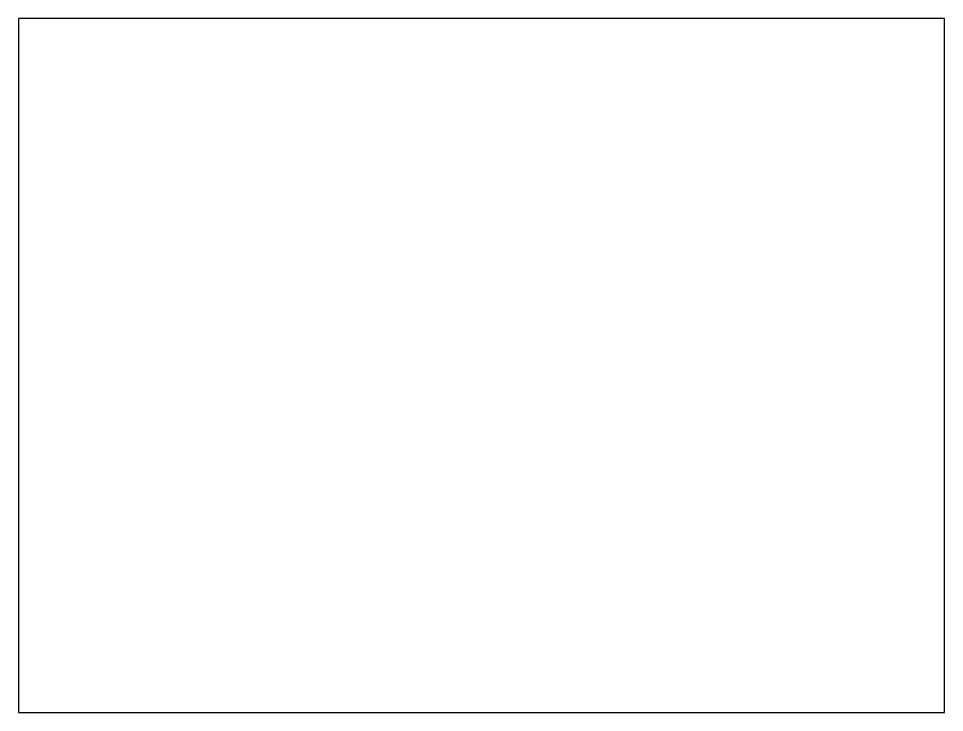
# Model space of a CAD drawing. Header units: millimetres. Extents: x 0 to 4000, y 0 to 3000.
import ezdxf

# ---------------------------------------------------------------- set-up
doc = ezdxf.new("R2010")
doc.units = ezdxf.units.MM
doc.layers.add('A-WALL', color=7, linetype='Continuous')

msp = doc.modelspace()

# ---------------------------------------------------------------- linework, layer by layer
at = {"layer": 'A-WALL'}
msp.add_lwpolyline([(0, 0), (4000, 0), (4000, 3000), (0, 3000)], close=True, dxfattribs=at)

doc.saveas('drawing.dxf')
